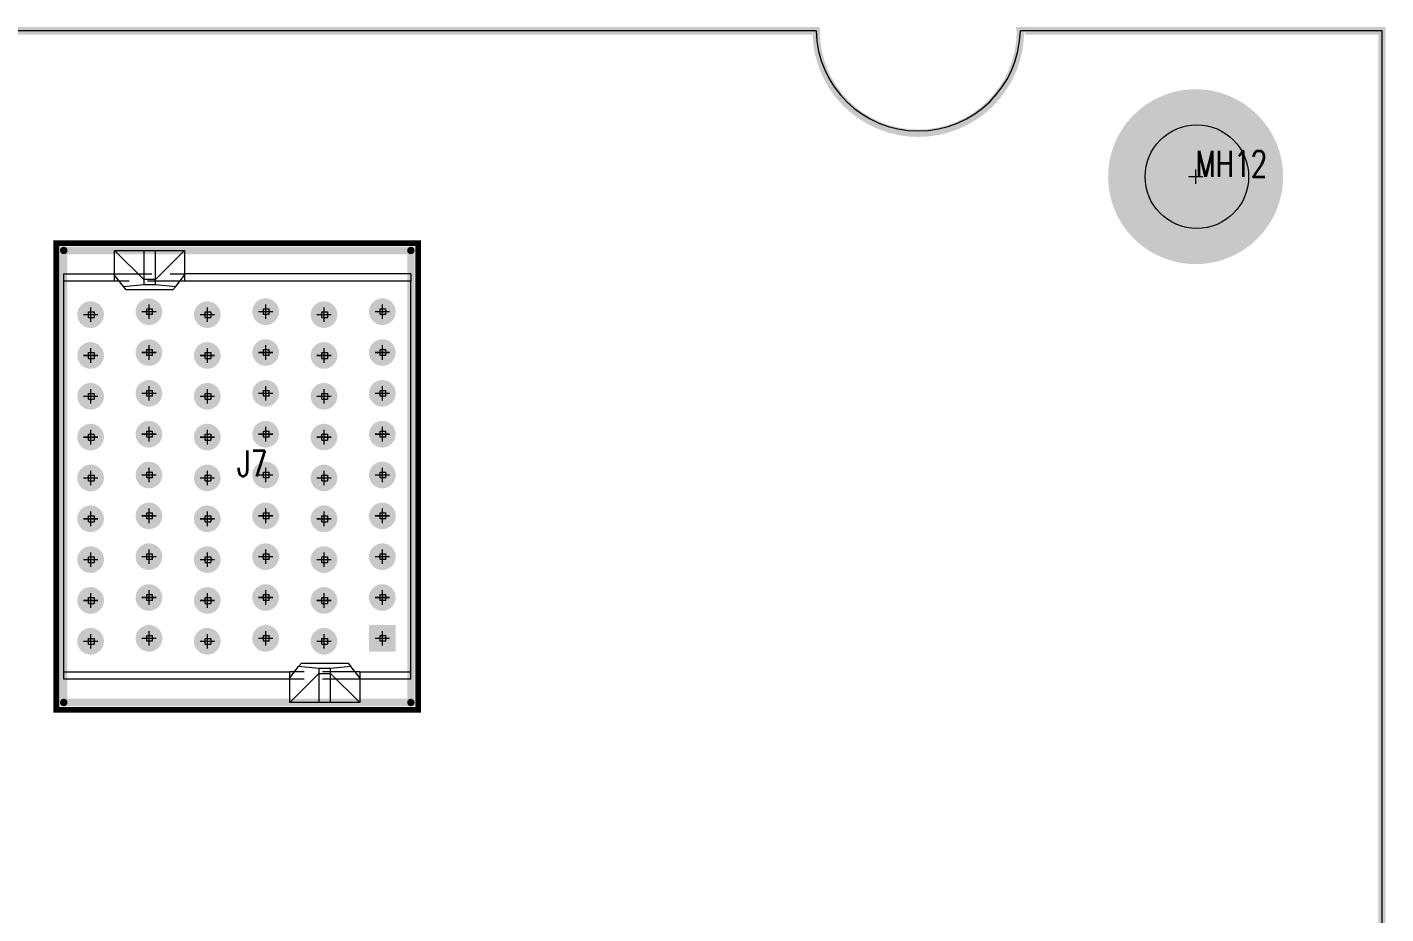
# Model space of a CAD drawing. Header units: millimetres. Extents: x 5 to 1395, y 5 to 415.
# Drawn here: x 1348.6 to 1395.17, y 260.33 to 290.74 of the extents above; entities that cross this region are included whole.
import ezdxf

# ---------------------------------------------------------------- set-up
doc = ezdxf.new("R2010")
doc.units = ezdxf.units.MM
doc.linetypes.add('HIDDEN', pattern=[1.905, 1.27, -0.635])
for name, color, linetype in [('BOARD_OUTLINE_00', 2, 'Continuous'), ('DRIL_PLTE_THRU_01', 16, 'Continuous'), ('DRIL_PLTE_THRU_02', 146, 'Continuous'), ('DRIL_PLTE_THRU_03', 56, 'Continuous'), ('DRIL_PLTE_THRU_04', 216, 'Continuous'), ('DRIL_PLTE_THRU_05', 34, 'Continuous'), ('DRIL_PLTE_THRU_06', 96, 'Continuous'), ('DRIL_PLTE_THRU_07', 171, 'Continuous'), ('DRIL_PLTE_THRU_08', 176, 'Continuous'), ('DRIL_SYMBOL', 2, 'Continuous'), ('PADS_BOT', 5, 'Continuous'), ('PADS_INNER', 1, 'Continuous'), ('PADS_TOP', 1, 'Continuous'), ('PART_NAME_01', 1, 'Continuous'), ('PART_TOP_2DLINE_26', 5, 'Continuous'), ('PART_TOP_2DLINE_27', 5, 'Continuous')]:
    doc.layers.add(name, color=color, linetype=linetype)
doc.styles.add('W0$127', font='simplex', dxfattribs={"width": 0.75})

# ---------------------------------------------------------------- blocks, each defined once
blk = doc.blocks.new('BOARD_30802')
at = {"layer": 'BOARD_OUTLINE_00', "const_width": 0.254}
blk.add_lwpolyline([(0, 0), (431.8, 0), (431.8, 55.96999), (429.8, 55.96999, -1), (429.8, 62.96999), (431.8, 62.96999), (431.8, 165.94328), (429.79848, 165.94328, -1), (429.79848, 172.96638), (431.8, 172.96638), (431.8, 279.4), (419.4, 279.4), (419.40226, 279.39, -1), (412.4, 279.39), (412.4, 279.4), (299.4, 279.4), (299.4, 279.399, -1), (292.4, 279.399), (292.4, 279.4), (139.4, 279.4, -1)], format="xyb", dxfattribs=at)
blk = doc.blocks.new('SMOOTH_0$2032')
at = {"const_width": 0.1016}
blk.add_lwpolyline([(-0.0508, 0, 1), (0.0508, 0, 1)], format="xyb", close=True, dxfattribs=at)
blk = doc.blocks.new('SMOOTH_0$254')
at = {"const_width": 0.127}
blk.add_lwpolyline([(-0.0635, 0, 1), (0.0635, 0, 1)], format="xyb", close=True, dxfattribs=at)
blk = doc.blocks.new('PART_BODY_TOP_8')
at = {"layer": 'PART_TOP_2DLINE_26', "const_width": 0.203}
blk.add_lwpolyline([(-6.2, 8), (6.2, 8), (6.2, -8), (-6.2, -8)], close=True, dxfattribs=at)
at = {"layer": 'PART_TOP_2DLINE_27', "const_width": 0.254}
blk.add_lwpolyline([(-5.95, -7.75), (5.95, -7.75), (5.95, 7.75), (-5.95, 7.75)], close=True, dxfattribs=at)
at = {"layer": 'PART_TOP_2DLINE_26'}
for p in [(-6.2, 8), (6.2, 8), (-6.2, -8), (6.2, -8)]:
    blk.add_blockref('SMOOTH_0$2032', p, dxfattribs=at)
at = {"layer": 'PART_TOP_2DLINE_27'}
for p in [(-5.95, 7.75), (5.95, 7.75), (-5.95, -7.75), (5.95, -7.75)]:
    blk.add_blockref('SMOOTH_0$254', p, dxfattribs=at)
blk = doc.blocks.new('DRIL_SYMBOL_0$59944')
at = {"layer": 'DRIL_SYMBOL', "const_width": 0.0508}
for points in [[(-0.254, 0), (0.254, 0)], [(0, -0.254), (0, 0.254)]]:
    blk.add_lwpolyline(points, dxfattribs=at)
blk = doc.blocks.new('DRIL_HOLE_0$59944')
at = {"const_width": 0.29972}
blk.add_lwpolyline([(-0.14986, 0, 1), (0.14986, 0, 1)], format="xyb", close=True, dxfattribs=at)
blk.add_blockref('DRIL_SYMBOL_0$59944', (0, 0))
blk = doc.blocks.new('PAD_8')
at = {"const_width": 0.4572}
blk.add_lwpolyline([(0, -0.2286, 1), (0, 0.2286, 1)], format="xyb", close=True, dxfattribs=at)
blk = doc.blocks.new('STK_TOP_169')
at = {"layer": 'DRIL_PLTE_THRU_01'}
blk.add_blockref('DRIL_HOLE_0$59944', (0, 0), dxfattribs=at)
at = {"layer": 'DRIL_PLTE_THRU_02'}
blk.add_blockref('DRIL_HOLE_0$59944', (0, 0), dxfattribs=at)
at = {"layer": 'DRIL_PLTE_THRU_03'}
blk.add_blockref('DRIL_HOLE_0$59944', (0, 0), dxfattribs=at)
at = {"layer": 'DRIL_PLTE_THRU_04'}
blk.add_blockref('DRIL_HOLE_0$59944', (0, 0), dxfattribs=at)
at = {"layer": 'DRIL_PLTE_THRU_05'}
blk.add_blockref('DRIL_HOLE_0$59944', (0, 0), dxfattribs=at)
at = {"layer": 'DRIL_PLTE_THRU_06'}
blk.add_blockref('DRIL_HOLE_0$59944', (0, 0), dxfattribs=at)
at = {"layer": 'DRIL_PLTE_THRU_07'}
blk.add_blockref('DRIL_HOLE_0$59944', (0, 0), dxfattribs=at)
at = {"layer": 'DRIL_PLTE_THRU_08'}
blk.add_blockref('DRIL_HOLE_0$59944', (0, 0), dxfattribs=at)
at = {"layer": 'PADS_BOT'}
blk.add_blockref('PAD_8', (0, 0), dxfattribs=at)
at = {"layer": 'PADS_INNER'}
blk.add_blockref('PAD_8', (0, 0), dxfattribs=at)
at = {"layer": 'PADS_TOP'}
blk.add_blockref('PAD_8', (0, 0), dxfattribs=at)
blk = doc.blocks.new('PAD_10')
at = {"const_width": 0.9144}
blk.add_lwpolyline([(-0.4572, 0), (0.4572, 0)], dxfattribs=at)
blk = doc.blocks.new('STK_TOP_172')
at = {"layer": 'DRIL_PLTE_THRU_01'}
blk.add_blockref('DRIL_HOLE_0$59944', (0, 0), dxfattribs=at)
at = {"layer": 'DRIL_PLTE_THRU_02'}
blk.add_blockref('DRIL_HOLE_0$59944', (0, 0), dxfattribs=at)
at = {"layer": 'DRIL_PLTE_THRU_03'}
blk.add_blockref('DRIL_HOLE_0$59944', (0, 0), dxfattribs=at)
at = {"layer": 'DRIL_PLTE_THRU_04'}
blk.add_blockref('DRIL_HOLE_0$59944', (0, 0), dxfattribs=at)
at = {"layer": 'DRIL_PLTE_THRU_05'}
blk.add_blockref('DRIL_HOLE_0$59944', (0, 0), dxfattribs=at)
at = {"layer": 'DRIL_PLTE_THRU_06'}
blk.add_blockref('DRIL_HOLE_0$59944', (0, 0), dxfattribs=at)
at = {"layer": 'DRIL_PLTE_THRU_07'}
blk.add_blockref('DRIL_HOLE_0$59944', (0, 0), dxfattribs=at)
at = {"layer": 'DRIL_PLTE_THRU_08'}
blk.add_blockref('DRIL_HOLE_0$59944', (0, 0), dxfattribs=at)
at = {"layer": 'PADS_BOT'}
blk.add_blockref('PAD_8', (0, 0), dxfattribs=at)
at = {"layer": 'PADS_INNER'}
blk.add_blockref('PAD_8', (0, 0), dxfattribs=at)
at = {"layer": 'PADS_TOP'}
blk.add_blockref('PAD_10', (0, 0), dxfattribs=at)
blk = doc.blocks.new('SYM_TOP_10')
for name, p in [('PART_BODY_TOP_8', (0, 0)), ('STK_TOP_169', (-3.029204, 5.65)), ('STK_TOP_169', (0.970788, 5.65)), ('STK_TOP_169', (4.97078, 5.65)), ('STK_TOP_169', (-5.0292, 5.55)), ('STK_TOP_169', (-1.029208, 5.55)), ('STK_TOP_169', (2.970784, 5.55)), ('STK_TOP_169', (-3.029204, 4.25)), ('STK_TOP_169', (0.970788, 4.25)), ('STK_TOP_169', (4.97078, 4.25)), ('STK_TOP_169', (-5.0292, 4.15)), ('STK_TOP_169', (-1.029208, 4.15)), ('STK_TOP_169', (2.970784, 4.15)), ('STK_TOP_169', (-3.029204, 2.85)), ('STK_TOP_169', (0.970788, 2.85)), ('STK_TOP_169', (4.97078, 2.85)), ('STK_TOP_169', (-5.0292, 2.75)), ('STK_TOP_169', (-1.029208, 2.75)), ('STK_TOP_169', (2.970784, 2.75)), ('STK_TOP_169', (-3.029204, 1.45)), ('STK_TOP_169', (0.970788, 1.45)), ('STK_TOP_169', (4.97078, 1.45)), ('STK_TOP_169', (-5.0292, 1.35)), ('STK_TOP_169', (-1.029208, 1.35)), ('STK_TOP_169', (2.970784, 1.35)), ('STK_TOP_169', (-3.029204, 0.05)), ('STK_TOP_169', (0.970788, 0.05)), ('STK_TOP_169', (4.97078, 0.05)), ('STK_TOP_169', (-5.0292, -0.05)), ('STK_TOP_169', (-1.029208, -0.05)), ('STK_TOP_169', (2.970784, -0.05)), ('STK_TOP_169', (-3.029204, -1.35)), ('STK_TOP_169', (0.970788, -1.35)), ('STK_TOP_169', (4.97078, -1.35)), ('STK_TOP_169', (-5.0292, -1.45)), ('STK_TOP_169', (-1.029208, -1.45)), ('STK_TOP_169', (2.970784, -1.45)), ('STK_TOP_169', (-3.029204, -2.75)), ('STK_TOP_169', (0.970788, -2.75)), ('STK_TOP_169', (4.97078, -2.75)), ('STK_TOP_169', (-5.0292, -2.85)), ('STK_TOP_169', (-1.029208, -2.85)), ('STK_TOP_169', (2.970784, -2.85)), ('STK_TOP_169', (-3.029204, -4.15)), ('STK_TOP_169', (0.970788, -4.15)), ('STK_TOP_169', (4.97078, -4.15)), ('STK_TOP_169', (-5.0292, -4.25)), ('STK_TOP_169', (-1.029208, -4.25)), ('STK_TOP_169', (2.970784, -4.25)), ('STK_TOP_169', (-3.029204, -5.55)), ('STK_TOP_169', (0.970788, -5.55)), ('STK_TOP_172', (4.97078, -5.55)), ('STK_TOP_169', (-5.0292, -5.65)), ('STK_TOP_169', (-1.029208, -5.65)), ('STK_TOP_169', (2.970784, -5.65))]:
    blk.add_blockref(name, p)
blk = doc.blocks.new('PART_TOP_54')
blk.add_blockref('SYM_TOP_10', (0, 0))
at = {"layer": 'PART_NAME_01', "style": 'W0$127', "width": 0.75}
blk.add_text('J7', height=0.889, dxfattribs=at).set_placement((0, 0))
blk = doc.blocks.new('DRIL_SYMBOL_3$5')
at = {"layer": 'DRIL_SYMBOL', "const_width": 0.0508}
for points in [[(-0.254, 0), (0.254, 0)], [(0, -0.254), (0, 0.254)]]:
    blk.add_lwpolyline(points, dxfattribs=at)
blk = doc.blocks.new('DRIL_HOLE_3$5')
at = {"const_width": 1.75}
blk.add_lwpolyline([(-0.875, 0, 1), (0.875, 0, 1)], format="xyb", close=True, dxfattribs=at)
blk.add_blockref('DRIL_SYMBOL_3$5', (0, 0))
blk = doc.blocks.new('PAD_26')
at = {"const_width": 3}
blk.add_lwpolyline([(0, -1.5, 1), (0, 1.5, 1)], format="xyb", close=True, dxfattribs=at)
blk = doc.blocks.new('STK_TOP_206')
at = {"layer": 'DRIL_PLTE_THRU_01'}
blk.add_blockref('DRIL_HOLE_3$5', (0, 0), dxfattribs=at)
at = {"layer": 'DRIL_PLTE_THRU_02'}
blk.add_blockref('DRIL_HOLE_3$5', (0, 0), dxfattribs=at)
at = {"layer": 'DRIL_PLTE_THRU_03'}
blk.add_blockref('DRIL_HOLE_3$5', (0, 0), dxfattribs=at)
at = {"layer": 'DRIL_PLTE_THRU_04'}
blk.add_blockref('DRIL_HOLE_3$5', (0, 0), dxfattribs=at)
at = {"layer": 'DRIL_PLTE_THRU_05'}
blk.add_blockref('DRIL_HOLE_3$5', (0, 0), dxfattribs=at)
at = {"layer": 'DRIL_PLTE_THRU_06'}
blk.add_blockref('DRIL_HOLE_3$5', (0, 0), dxfattribs=at)
at = {"layer": 'DRIL_PLTE_THRU_07'}
blk.add_blockref('DRIL_HOLE_3$5', (0, 0), dxfattribs=at)
at = {"layer": 'DRIL_PLTE_THRU_08'}
blk.add_blockref('DRIL_HOLE_3$5', (0, 0), dxfattribs=at)
at = {"layer": 'PADS_BOT'}
blk.add_blockref('PAD_26', (0, 0), dxfattribs=at)
at = {"layer": 'PADS_INNER'}
blk.add_blockref('PAD_26', (0, 0), dxfattribs=at)
at = {"layer": 'PADS_TOP'}
blk.add_blockref('PAD_26', (0, 0), dxfattribs=at)
blk = doc.blocks.new('SYM_TOP_19')
blk.add_blockref('STK_TOP_206', (0, 0))
blk = doc.blocks.new('PART_TOP_354')
blk.add_blockref('SYM_TOP_19', (0, 0))
at = {"layer": 'PART_NAME_01', "style": 'W0$127', "width": 0.75}
blk.add_text('MH12', height=0.889, dxfattribs=at).set_placement((0, 0))
blk = doc.blocks.new('q')
for name, p in [('BOARD_30802', (963.245, 11.209)), ('PART_TOP_354', (1388.652, 285.609)), ('PART_TOP_54', (1355.805, 275.329))]:
    blk.add_blockref(name, p)

msp = doc.modelspace()

# ---------------------------------------------------------------- linework, layer by layer
at = {"color": 7, "linetype": 'Continuous', "lineweight": 15}
for p, q in [((1375.6455, 290.6088), (1260.6441, 290.6088)), ((1395.0448, 290.6088), (1382.6441, 290.6088)), ((1395.0448, 184.1788), (1395.0448, 290.6088)), ((1351.5998, 282.2288), (1351.5998, 283.0788)), ((1351.5998, 283.0788), (1352.5998, 282.0788)), ((1351.5998, 283.0788), (1352.5998, 283.0788)), ((1352.5998, 283.0788), (1352.9998, 283.0788)), ((1352.5998, 283.0788), (1352.5998, 282.0788)), ((1352.9998, 282.0788), (1353.9998, 283.0788)), ((1352.9998, 282.0788), (1352.9998, 283.0788)), ((1352.9998, 283.0788), (1353.9998, 283.0788)), ((1353.9998, 283.0788), (1353.9998, 282.2288)), ((1349.8498, 282.2788), (1351.5998, 282.2788)), ((1349.8498, 282.2788), (1349.8498, 282.0288)), ((1351.9045, 281.848), (1351.5998, 282.2288)), ((1351.5998, 282.0288), (1351.5998, 282.2288)), ((1353.6951, 281.848), (1353.9998, 282.2288)), ((1361.7498, 282.2788), (1353.9998, 282.2788)), ((1353.9998, 282.2288), (1353.9998, 282.0288)), ((1361.7498, 282.2788), (1361.7498, 282.0288)), ((1349.8498, 282.0288), (1349.8498, 268.6288)), ((1351.5998, 282.0288), (1349.8498, 282.0288)), ((1351.9045, 281.848), (1352.5998, 281.9088)), ((1351.9998, 281.7288), (1351.9045, 281.848)), ((1352.5998, 282.0788), (1352.5998, 281.9088)), ((1352.9998, 282.0788), (1352.5998, 282.0788)), ((1352.5998, 281.9088), (1352.9998, 281.9088)), ((1352.9998, 281.9088), (1352.9998, 282.0788)), ((1352.9998, 281.9088), (1353.6951, 281.848)), ((1353.6951, 281.848), (1353.5998, 281.7288)), ((1361.7498, 282.0288), (1353.9998, 282.0288)), ((1361.7498, 268.6288), (1361.7498, 282.0288)), ((1353.5998, 281.7288), (1351.9998, 281.7288)), ((1357.5998, 268.4288), (1357.9045, 268.8096)), ((1357.9045, 268.8096), (1357.9998, 268.9288)), ((1358.5998, 268.7488), (1357.9045, 268.8096)), ((1357.9998, 268.9288), (1359.5998, 268.9288)), ((1358.5998, 268.7488), (1358.5998, 268.5788)), ((1358.9998, 268.7488), (1358.5998, 268.7488)), ((1359.6951, 268.8096), (1358.9998, 268.7488)), ((1358.9998, 268.5788), (1358.9998, 268.7488)), ((1359.5998, 268.9288), (1359.6951, 268.8096)), ((1359.9998, 268.4288), (1359.6951, 268.8096)), ((1349.8498, 268.6288), (1357.5998, 268.6288)), ((1349.8498, 268.6288), (1349.8498, 268.3788)), ((1357.5998, 268.3788), (1349.8498, 268.3788)), ((1357.5998, 268.4288), (1357.5998, 268.6288)), ((1358.5998, 268.5788), (1357.5998, 267.5788)), ((1357.5998, 267.5788), (1357.5998, 268.4288)), ((1358.5998, 268.5788), (1358.9998, 268.5788)), ((1358.5998, 268.5788), (1358.5998, 267.5788)), ((1359.9998, 267.5788), (1358.9998, 268.5788)), ((1358.9998, 267.5788), (1358.9998, 268.5788)), ((1359.9998, 268.6288), (1361.7498, 268.6288)), ((1359.9998, 268.6288), (1359.9998, 268.4288)), ((1359.9998, 268.4288), (1359.9998, 267.5788)), ((1361.7498, 268.3788), (1359.9998, 268.3788)), ((1361.7498, 268.3788), (1361.7498, 268.6288)), ((1358.5998, 267.5788), (1357.5998, 267.5788)), ((1358.9998, 267.5788), (1358.5998, 267.5788)), ((1359.9998, 267.5788), (1358.9998, 267.5788))]:
    msp.add_line(p, q, dxfattribs=at)
at = {"color": 7, "linetype": 'HIDDEN', "lineweight": 0}
for p, q in [((1351.5998, 282.2788), (1353.9998, 282.2788)), ((1353.9998, 282.0288), (1351.5998, 282.0288)), ((1350.6998, 280.7788), (1350.6998, 280.9788)), ((1350.6998, 280.9788), (1350.8998, 280.9788)), ((1350.8998, 280.9788), (1350.8998, 280.7788)), ((1352.6998, 280.8788), (1352.6998, 281.0788)), ((1352.6998, 281.0788), (1352.8998, 281.0788)), ((1352.8998, 280.8788), (1352.6998, 280.8788)), ((1352.8998, 280.8788), (1352.8998, 281.0788)), ((1354.6998, 280.7788), (1354.6998, 280.9788)), ((1354.6998, 280.9788), (1354.8998, 280.9788)), ((1354.8998, 280.9788), (1354.8998, 280.7788)), ((1356.6998, 281.0788), (1356.8998, 281.0788)), ((1356.6998, 280.8788), (1356.6998, 281.0788)), ((1356.8998, 280.8788), (1356.6998, 280.8788)), ((1356.8998, 280.8788), (1356.8998, 281.0788)), ((1358.6998, 280.7788), (1358.6998, 280.9788)), ((1358.6998, 280.9788), (1358.8998, 280.9788)), ((1358.8998, 280.9788), (1358.8998, 280.7788)), ((1360.6998, 281.0788), (1360.8998, 281.0788)), ((1360.6998, 280.8788), (1360.6998, 281.0788)), ((1360.8998, 280.8788), (1360.6998, 280.8788)), ((1360.8998, 280.8788), (1360.8998, 281.0788)), ((1350.6998, 280.7788), (1350.8998, 280.7788)), ((1354.6998, 280.7788), (1354.8998, 280.7788)), ((1358.6998, 280.7788), (1358.8998, 280.7788)), ((1350.6998, 279.3788), (1350.6998, 279.5788)), ((1350.6998, 279.5788), (1350.8998, 279.5788)), ((1350.8998, 279.5788), (1350.8998, 279.3788)), ((1352.6998, 279.4788), (1352.6998, 279.6788)), ((1352.6998, 279.6788), (1352.8998, 279.6788)), ((1352.8998, 279.4788), (1352.6998, 279.4788)), ((1352.8998, 279.4788), (1352.8998, 279.6788)), ((1354.6998, 279.5788), (1354.8998, 279.5788)), ((1354.6998, 279.3788), (1354.6998, 279.5788)), ((1354.8998, 279.5788), (1354.8998, 279.3788)), ((1356.6998, 279.6788), (1356.8998, 279.6788)), ((1356.6998, 279.4788), (1356.6998, 279.6788)), ((1356.8998, 279.4788), (1356.6998, 279.4788)), ((1356.8998, 279.4788), (1356.8998, 279.6788)), ((1358.6998, 279.3788), (1358.6998, 279.5788)), ((1358.6998, 279.5788), (1358.8998, 279.5788)), ((1358.8998, 279.5788), (1358.8998, 279.3788)), ((1360.6998, 279.6788), (1360.8998, 279.6788)), ((1360.6998, 279.4788), (1360.6998, 279.6788)), ((1360.8998, 279.4788), (1360.6998, 279.4788)), ((1360.8998, 279.4788), (1360.8998, 279.6788)), ((1350.6998, 279.3788), (1350.8998, 279.3788)), ((1354.6998, 279.3788), (1354.8998, 279.3788)), ((1358.6998, 279.3788), (1358.8998, 279.3788)), ((1350.6998, 278.1788), (1350.8998, 278.1788)), ((1350.6998, 277.9788), (1350.6998, 278.1788)), ((1350.8998, 278.1788), (1350.8998, 277.9788)), ((1352.6998, 278.0788), (1352.6998, 278.2788)), ((1352.6998, 278.2788), (1352.8998, 278.2788)), ((1352.8998, 278.0788), (1352.6998, 278.0788)), ((1352.8998, 278.0788), (1352.8998, 278.2788)), ((1354.6998, 277.9788), (1354.6998, 278.1788)), ((1354.6998, 278.1788), (1354.8998, 278.1788)), ((1354.8998, 278.1788), (1354.8998, 277.9788)), ((1356.6998, 278.2788), (1356.8998, 278.2788)), ((1356.6998, 278.0788), (1356.6998, 278.2788)), ((1356.8998, 278.0788), (1356.6998, 278.0788)), ((1356.8998, 278.0788), (1356.8998, 278.2788)), ((1358.6998, 277.9788), (1358.6998, 278.1788)), ((1358.6998, 278.1788), (1358.8998, 278.1788)), ((1358.8998, 278.1788), (1358.8998, 277.9788)), ((1360.6998, 278.2788), (1360.8998, 278.2788)), ((1360.6998, 278.0788), (1360.6998, 278.2788)), ((1360.8998, 278.0788), (1360.6998, 278.0788)), ((1360.8998, 278.0788), (1360.8998, 278.2788)), ((1350.6998, 277.9788), (1350.8998, 277.9788)), ((1354.6998, 277.9788), (1354.8998, 277.9788)), ((1358.6998, 277.9788), (1358.8998, 277.9788)), ((1350.6998, 276.5788), (1350.6998, 276.7788)), ((1350.6998, 276.7788), (1350.8998, 276.7788)), ((1350.8998, 276.7788), (1350.8998, 276.5788)), ((1352.6998, 276.8788), (1352.8998, 276.8788)), ((1352.6998, 276.6788), (1352.6998, 276.8788)), ((1352.8998, 276.6788), (1352.6998, 276.6788)), ((1352.8998, 276.6788), (1352.8998, 276.8788)), ((1354.6998, 276.7788), (1354.8998, 276.7788)), ((1354.6998, 276.5788), (1354.6998, 276.7788)), ((1354.8998, 276.7788), (1354.8998, 276.5788)), ((1356.6998, 276.8788), (1356.8998, 276.8788)), ((1356.6998, 276.6788), (1356.6998, 276.8788)), ((1356.8998, 276.6788), (1356.6998, 276.6788)), ((1356.8998, 276.6788), (1356.8998, 276.8788)), ((1358.6998, 276.5788), (1358.6998, 276.7788)), ((1358.6998, 276.7788), (1358.8998, 276.7788)), ((1358.8998, 276.7788), (1358.8998, 276.5788)), ((1360.6998, 276.8788), (1360.8998, 276.8788)), ((1360.6998, 276.6788), (1360.6998, 276.8788)), ((1360.8998, 276.6788), (1360.6998, 276.6788)), ((1360.8998, 276.6788), (1360.8998, 276.8788)), ((1350.6998, 276.5788), (1350.8998, 276.5788)), ((1354.6998, 276.5788), (1354.8998, 276.5788)), ((1358.6998, 276.5788), (1358.8998, 276.5788)), ((1350.6998, 275.1788), (1350.6998, 275.3788)), ((1350.6998, 275.3788), (1350.8998, 275.3788)), ((1350.8998, 275.3788), (1350.8998, 275.1788)), ((1352.6998, 275.2788), (1352.6998, 275.4788)), ((1352.6998, 275.4788), (1352.8998, 275.4788)), ((1352.8998, 275.2788), (1352.6998, 275.2788)), ((1352.8998, 275.2788), (1352.8998, 275.4788)), ((1354.6998, 275.3788), (1354.8998, 275.3788)), ((1354.6998, 275.1788), (1354.6998, 275.3788)), ((1354.8998, 275.3788), (1354.8998, 275.1788)), ((1356.6998, 275.4788), (1356.8998, 275.4788)), ((1356.6998, 275.2788), (1356.6998, 275.4788)), ((1356.8998, 275.2788), (1356.6998, 275.2788)), ((1356.8998, 275.2788), (1356.8998, 275.4788)), ((1358.6998, 275.1788), (1358.6998, 275.3788)), ((1358.6998, 275.3788), (1358.8998, 275.3788)), ((1358.8998, 275.3788), (1358.8998, 275.1788)), ((1360.6998, 275.4788), (1360.8998, 275.4788)), ((1360.6998, 275.2788), (1360.6998, 275.4788)), ((1360.8998, 275.2788), (1360.6998, 275.2788)), ((1360.8998, 275.2788), (1360.8998, 275.4788)), ((1350.6998, 275.1788), (1350.8998, 275.1788)), ((1354.6998, 275.1788), (1354.8998, 275.1788)), ((1358.6998, 275.1788), (1358.8998, 275.1788)), ((1350.6998, 273.7788), (1350.6998, 273.9788)), ((1350.6998, 273.9788), (1350.8998, 273.9788)), ((1350.8998, 273.9788), (1350.8998, 273.7788)), ((1352.6998, 274.0788), (1352.8998, 274.0788)), ((1352.6998, 273.8788), (1352.6998, 274.0788)), ((1352.8998, 273.8788), (1352.6998, 273.8788)), ((1352.8998, 273.8788), (1352.8998, 274.0788)), ((1354.6998, 273.9788), (1354.8998, 273.9788)), ((1354.6998, 273.7788), (1354.6998, 273.9788)), ((1354.8998, 273.9788), (1354.8998, 273.7788)), ((1356.6998, 274.0788), (1356.8998, 274.0788)), ((1356.6998, 273.8788), (1356.6998, 274.0788)), ((1356.8998, 273.8788), (1356.6998, 273.8788)), ((1356.8998, 273.8788), (1356.8998, 274.0788)), ((1358.6998, 273.7788), (1358.6998, 273.9788)), ((1358.6998, 273.9788), (1358.8998, 273.9788)), ((1358.8998, 273.9788), (1358.8998, 273.7788)), ((1360.6998, 274.0788), (1360.8998, 274.0788)), ((1360.6998, 273.8788), (1360.6998, 274.0788)), ((1360.8998, 273.8788), (1360.6998, 273.8788)), ((1360.8998, 273.8788), (1360.8998, 274.0788)), ((1350.6998, 273.7788), (1350.8998, 273.7788)), ((1354.6998, 273.7788), (1354.8998, 273.7788)), ((1358.6998, 273.7788), (1358.8998, 273.7788)), ((1350.6998, 272.3788), (1350.6998, 272.5788)), ((1350.6998, 272.5788), (1350.8998, 272.5788)), ((1350.8998, 272.5788), (1350.8998, 272.3788)), ((1352.6998, 272.6788), (1352.8998, 272.6788)), ((1352.6998, 272.4788), (1352.6998, 272.6788)), ((1352.8998, 272.4788), (1352.6998, 272.4788)), ((1352.8998, 272.4788), (1352.8998, 272.6788)), ((1354.6998, 272.5788), (1354.8998, 272.5788)), ((1354.6998, 272.3788), (1354.6998, 272.5788)), ((1354.8998, 272.5788), (1354.8998, 272.3788)), ((1356.6998, 272.6788), (1356.8998, 272.6788)), ((1356.6998, 272.4788), (1356.6998, 272.6788)), ((1356.8998, 272.4788), (1356.6998, 272.4788)), ((1356.8998, 272.4788), (1356.8998, 272.6788)), ((1358.6998, 272.5788), (1358.8998, 272.5788)), ((1358.6998, 272.3788), (1358.6998, 272.5788)), ((1358.8998, 272.5788), (1358.8998, 272.3788)), ((1360.6998, 272.6788), (1360.8998, 272.6788)), ((1360.6998, 272.4788), (1360.6998, 272.6788)), ((1360.8998, 272.4788), (1360.6998, 272.4788)), ((1360.8998, 272.4788), (1360.8998, 272.6788)), ((1350.6998, 272.3788), (1350.8998, 272.3788)), ((1354.6998, 272.3788), (1354.8998, 272.3788)), ((1358.6998, 272.3788), (1358.8998, 272.3788)), ((1350.6998, 270.9788), (1350.6998, 271.1788)), ((1350.6998, 271.1788), (1350.8998, 271.1788)), ((1350.8998, 271.1788), (1350.8998, 270.9788)), ((1352.6998, 271.2788), (1352.8998, 271.2788)), ((1352.6998, 271.0788), (1352.6998, 271.2788)), ((1352.8998, 271.0788), (1352.6998, 271.0788)), ((1352.8998, 271.0788), (1352.8998, 271.2788)), ((1354.6998, 270.9788), (1354.6998, 271.1788)), ((1354.6998, 271.1788), (1354.8998, 271.1788)), ((1354.8998, 271.1788), (1354.8998, 270.9788)), ((1356.6998, 271.2788), (1356.8998, 271.2788)), ((1356.6998, 271.0788), (1356.6998, 271.2788)), ((1356.8998, 271.0788), (1356.6998, 271.0788)), ((1356.8998, 271.0788), (1356.8998, 271.2788)), ((1358.6998, 271.1788), (1358.8998, 271.1788)), ((1358.6998, 270.9788), (1358.6998, 271.1788)), ((1358.8998, 271.1788), (1358.8998, 270.9788)), ((1360.6998, 271.2788), (1360.8998, 271.2788)), ((1360.6998, 271.0788), (1360.6998, 271.2788)), ((1360.8998, 271.0788), (1360.6998, 271.0788)), ((1360.8998, 271.0788), (1360.8998, 271.2788)), ((1350.6998, 270.9788), (1350.8998, 270.9788)), ((1354.6998, 270.9788), (1354.8998, 270.9788)), ((1358.6998, 270.9788), (1358.8998, 270.9788)), ((1350.6998, 269.5788), (1350.6998, 269.7788)), ((1350.6998, 269.7788), (1350.8998, 269.7788)), ((1350.8998, 269.7788), (1350.8998, 269.5788)), ((1352.6998, 269.8788), (1352.8998, 269.8788)), ((1352.6998, 269.6788), (1352.6998, 269.8788)), ((1352.8998, 269.6788), (1352.6998, 269.6788)), ((1352.8998, 269.6788), (1352.8998, 269.8788)), ((1354.6998, 269.5788), (1354.6998, 269.7788)), ((1354.6998, 269.7788), (1354.8998, 269.7788)), ((1354.8998, 269.7788), (1354.8998, 269.5788)), ((1356.6998, 269.8788), (1356.8998, 269.8788)), ((1356.6998, 269.6788), (1356.6998, 269.8788)), ((1356.8998, 269.6788), (1356.6998, 269.6788)), ((1356.8998, 269.6788), (1356.8998, 269.8788)), ((1358.6998, 269.5788), (1358.6998, 269.7788)), ((1358.6998, 269.7788), (1358.8998, 269.7788)), ((1358.8998, 269.7788), (1358.8998, 269.5788)), ((1360.6998, 269.6788), (1360.6998, 269.8788)), ((1360.6998, 269.8788), (1360.8998, 269.8788)), ((1360.8998, 269.6788), (1360.6998, 269.6788)), ((1360.8998, 269.6788), (1360.8998, 269.8788)), ((1350.6998, 269.5788), (1350.8998, 269.5788)), ((1354.6998, 269.5788), (1354.8998, 269.5788)), ((1358.6998, 269.5788), (1358.8998, 269.5788)), ((1359.9998, 268.6288), (1357.5998, 268.6288)), ((1359.9998, 268.3788), (1357.5998, 268.3788))]:
    msp.add_line(p, q, dxfattribs=at)
at = {"color": 7, "linetype": 'Continuous', "lineweight": 15}
msp.add_circle((1388.6948, 285.6088), 1.775, dxfattribs=at)
msp.add_arc((1379.1448, 290.6788), 3.5, 181.14599, 358.85401, dxfattribs=at)

# ---------------------------------------------------------------- block references
msp.add_blockref('q', (0, 0))

doc.saveas('drawing.dxf')
